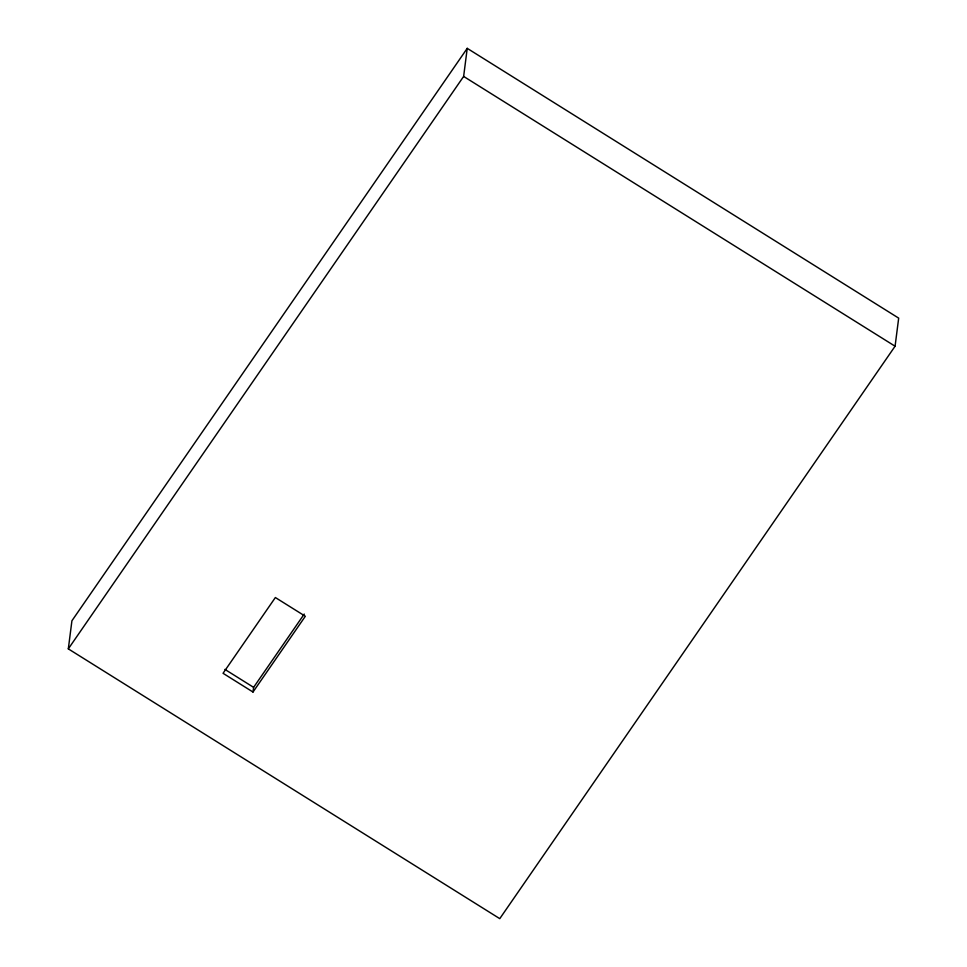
<?xml version="1.0" encoding="UTF-8"?>
<svg xmlns="http://www.w3.org/2000/svg" width="967" height="967" viewBox="0 0 967 967"><rect width="100%" height="100%" fill="white"/><g stroke="black" fill="none" stroke-linecap="round" stroke-linejoin="round"><path stroke-width="1.45" d="M68.319 648.869L71.921 620.778L467.23 48.35L898.681 318.131L895.079 346.222L499.77 918.65L68.319 648.869L463.64 76.429L467.23 48.35M253.003 692.034L305.33 616.269L275.365 597.533L223.051 673.298L253.003 692.034L253.608 687.356L304.218 614.069M463.64 76.429L895.079 346.222M224.9 669.394L253.608 687.356"/></g></svg>
